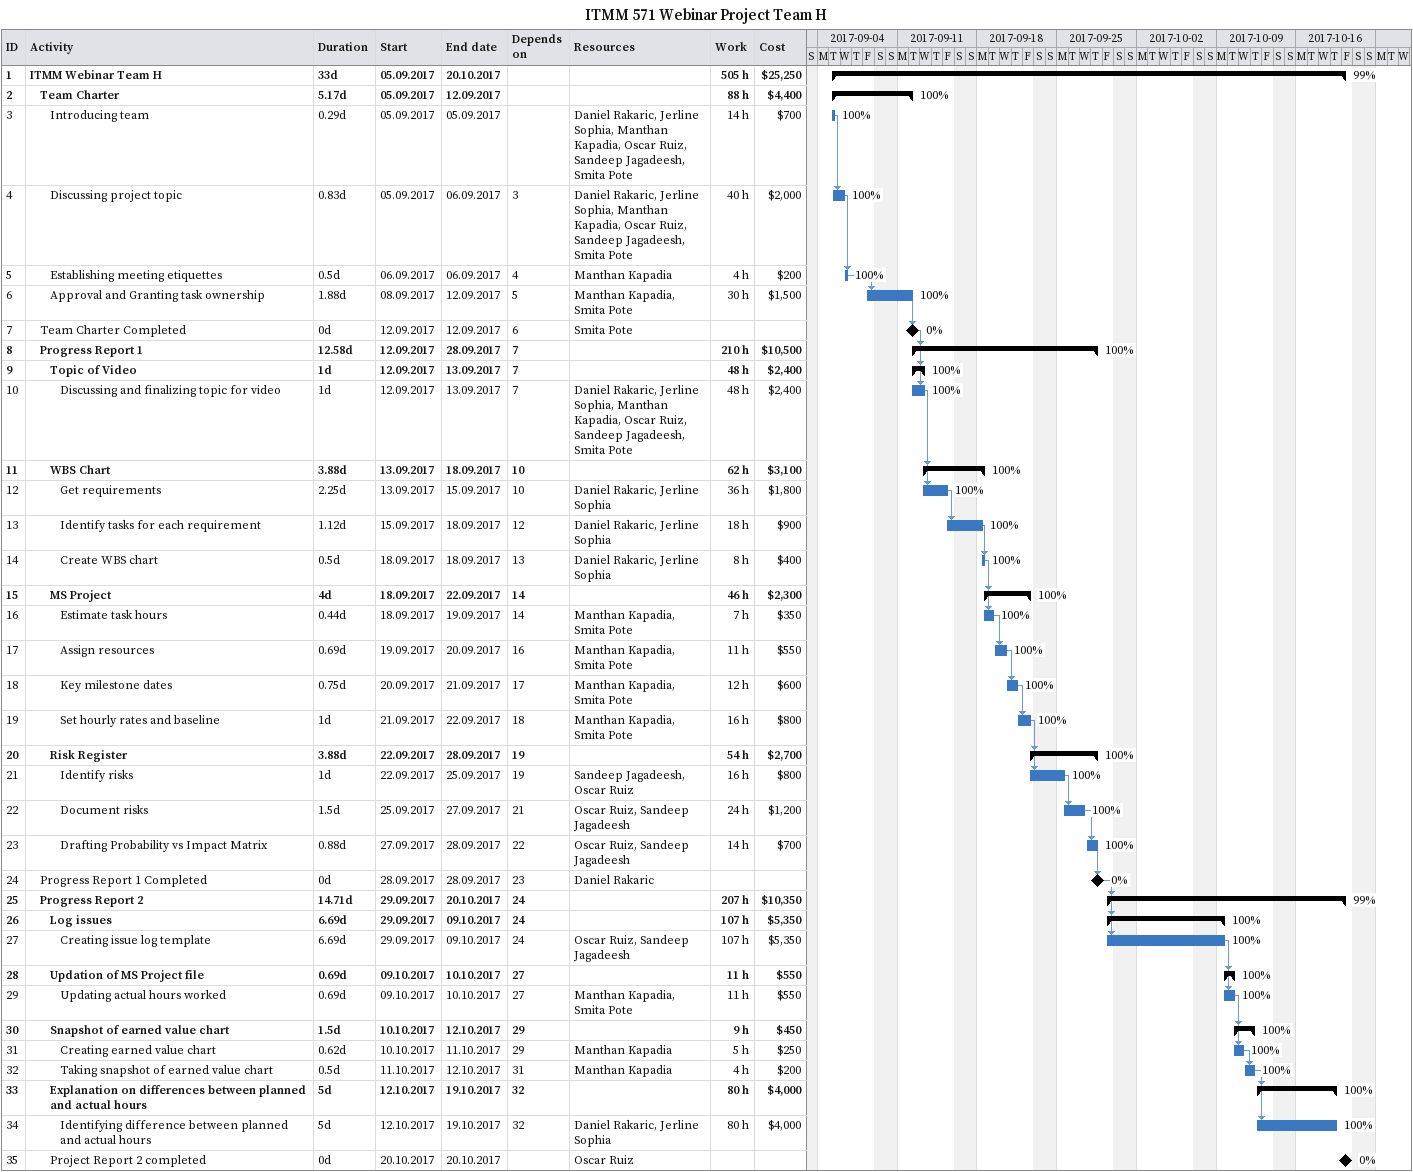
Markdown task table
ITMM 571 Webinar Project Team H

| ID | Level | Task | Duration | Start | Finish | Predecessors | Resources | % complete | Work (h) | Cost ($) |
|---|---|---|---|---|---|---|---|---|---|---|
| 1 | 1 | **ITMM Webinar Team H** | 33d | 2017-09-05 | 2017-10-20 |  |  | 99 | 505 | 25250 |
| 2 | 2 | **Team Charter** | 5.17d | 2017-09-05 | 2017-09-12 |  |  | 100 | 88 | 4400 |
| 3 | 3 | Introducing team | 0.29d | 2017-09-05 | 2017-09-05 |  | Daniel Rakaric, Jerline Sophia, Manthan Kapadia, Oscar Ruiz, Sandeep Jagadeesh, Smita Pote | 100 | 14 | 700 |
| 4 | 3 | Discussing project topic | 0.83d | 2017-09-05 | 2017-09-06 | 3 | Daniel Rakaric, Jerline Sophia, Manthan Kapadia, Oscar Ruiz, Sandeep Jagadeesh, Smita Pote | 100 | 40 | 2000 |
| 5 | 3 | Establishing meeting etiquettes | 0.5d | 2017-09-06 | 2017-09-06 | 4 | Manthan Kapadia | 100 | 4 | 200 |
| 6 | 3 | Approval and Granting task ownership | 1.88d | 2017-09-08 | 2017-09-12 | 5 | Manthan Kapadia, Smita Pote | 100 | 30 | 1500 |
| 7 | 2 | Team Charter Completed | 0d | 2017-09-12 | 2017-09-12 | 6 | Smita Pote | 0 |  |  |
| 8 | 2 | **Progress Report 1** | 12.58d | 2017-09-12 | 2017-09-28 | 7 |  | 100 | 210 | 10500 |
| 9 | 3 | **Topic of Video** | 1d | 2017-09-12 | 2017-09-13 | 7 |  | 100 | 48 | 2400 |
| 10 | 4 | Discussing and finalizing topic for video | 1d | 2017-09-12 | 2017-09-13 | 7 | Daniel Rakaric, Jerline Sophia, Manthan Kapadia, Oscar Ruiz, Sandeep Jagadeesh, Smita Pote | 100 | 48 | 2400 |
| 11 | 3 | **WBS Chart** | 3.88d | 2017-09-13 | 2017-09-18 | 10 |  | 100 | 62 | 3100 |
| 12 | 4 | Get requirements | 2.25d | 2017-09-13 | 2017-09-15 | 10 | Daniel Rakaric, Jerline Sophia | 100 | 36 | 1800 |
| 13 | 4 | Identify tasks for each requirement | 1.12d | 2017-09-15 | 2017-09-18 | 12 | Daniel Rakaric, Jerline Sophia | 100 | 18 | 900 |
| 14 | 4 | Create WBS chart | 0.5d | 2017-09-18 | 2017-09-18 | 13 | Daniel Rakaric, Jerline Sophia | 100 | 8 | 400 |
| 15 | 3 | **MS Project** | 4d | 2017-09-18 | 2017-09-22 | 14 |  | 100 | 46 | 2300 |
| 16 | 4 | Estimate task hours | 0.44d | 2017-09-18 | 2017-09-19 | 14 | Manthan Kapadia, Smita Pote | 100 | 7 | 350 |
| 17 | 4 | Assign resources | 0.69d | 2017-09-19 | 2017-09-20 | 16 | Manthan Kapadia, Smita Pote | 100 | 11 | 550 |
| 18 | 4 | Key milestone dates | 0.75d | 2017-09-20 | 2017-09-21 | 17 | Manthan Kapadia, Smita Pote | 100 | 12 | 600 |
| 19 | 4 | Set hourly rates and baseline | 1d | 2017-09-21 | 2017-09-22 | 18 | Manthan Kapadia, Smita Pote | 100 | 16 | 800 |
| 20 | 3 | **Risk Register** | 3.88d | 2017-09-22 | 2017-09-28 | 19 |  | 100 | 54 | 2700 |
| 21 | 4 | Identify risks | 1d | 2017-09-22 | 2017-09-25 | 19 | Sandeep Jagadeesh, Oscar Ruiz | 100 | 16 | 800 |
| 22 | 4 | Document risks | 1.5d | 2017-09-25 | 2017-09-27 | 21 | Oscar Ruiz, Sandeep Jagadeesh | 100 | 24 | 1200 |
| 23 | 4 | Drafting Probability vs Impact Matrix | 0.88d | 2017-09-27 | 2017-09-28 | 22 | Oscar Ruiz, Sandeep Jagadeesh | 100 | 14 | 700 |
| 24 | 2 | Progress Report 1 Completed | 0d | 2017-09-28 | 2017-09-28 | 23 | Daniel Rakaric | 0 |  |  |
| 25 | 2 | **Progress Report 2** | 14.71d | 2017-09-29 | 2017-10-20 | 24 |  | 99 | 207 | 10350 |
| 26 | 3 | **Log issues** | 6.69d | 2017-09-29 | 2017-10-09 | 24 |  | 100 | 107 | 5350 |
| 27 | 4 | Creating issue log template | 6.69d | 2017-09-29 | 2017-10-09 | 24 | Oscar Ruiz, Sandeep Jagadeesh | 100 | 107 | 5350 |
| 28 | 3 | **Updation of MS Project file** | 0.69d | 2017-10-09 | 2017-10-10 | 27 |  | 100 | 11 | 550 |
| 29 | 4 | Updating actual hours worked | 0.69d | 2017-10-09 | 2017-10-10 | 27 | Manthan Kapadia, Smita Pote | 100 | 11 | 550 |
| 30 | 3 | **Snapshot of earned value chart** | 1.5d | 2017-10-10 | 2017-10-12 | 29 |  | 100 | 9 | 450 |
| 31 | 4 | Creating earned value chart | 0.62d | 2017-10-10 | 2017-10-11 | 29 | Manthan Kapadia | 100 | 5 | 250 |
| 32 | 4 | Taking snapshot of earned value chart | 0.5d | 2017-10-11 | 2017-10-12 | 31 | Manthan Kapadia | 100 | 4 | 200 |
| 33 | 3 | **Explanation on differences between planned and actual hours** | 5d | 2017-10-12 | 2017-10-19 | 32 |  | 100 | 80 | 4000 |
| 34 | 4 | Identifying difference between planned and actual hours | 5d | 2017-10-12 | 2017-10-19 | 32 | Daniel Rakaric, Jerline Sophia | 100 | 80 | 4000 |
| 35 | 3 | Project Report 2 completed | 0d | 2017-10-20 | 2017-10-20 |  | Oscar Ruiz | 0 |  |  |
